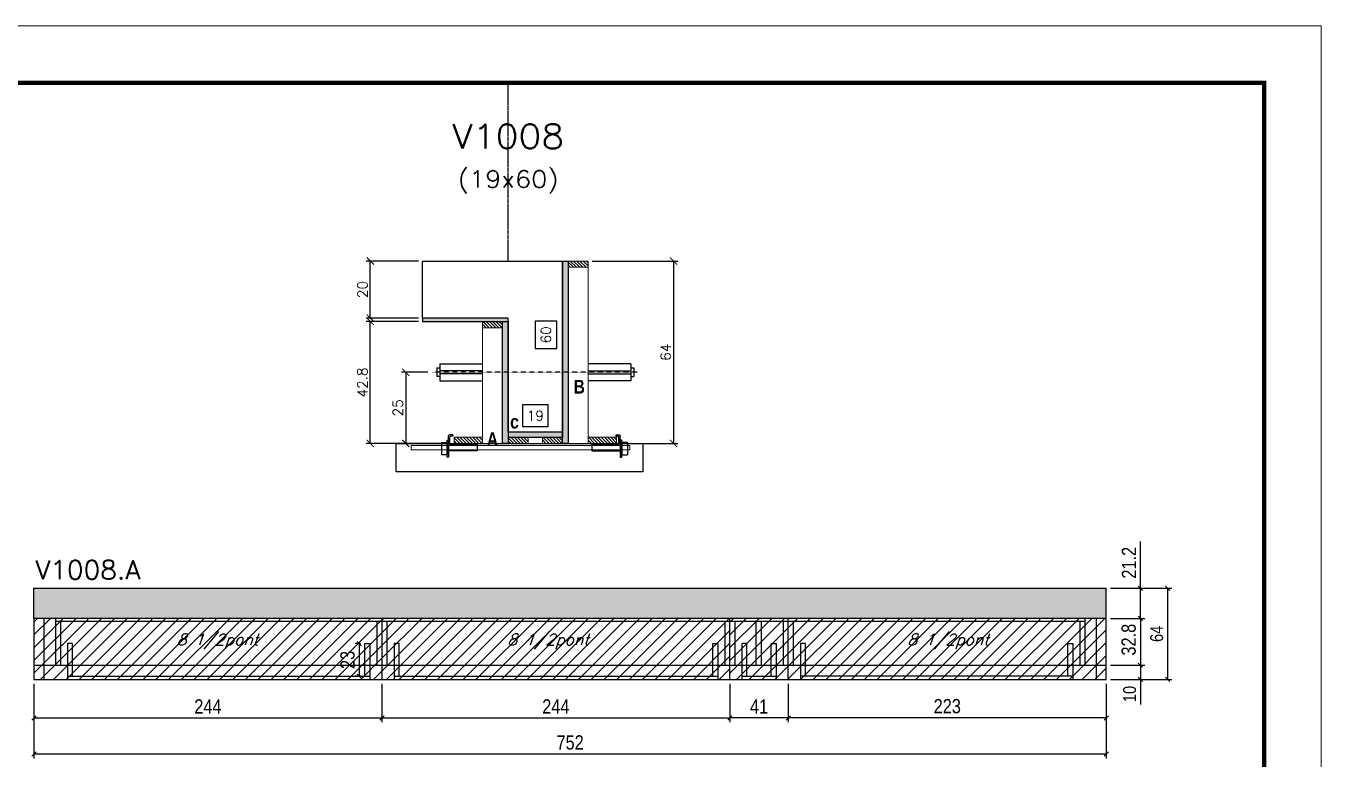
# Model space of a CAD drawing. Extents: x -20960 to -5926, y -2106 to 21915.
# Drawn here: x -10032 to -9123, y 17955 to 18470 of the extents above; entities that cross this region are included whole.
import ezdxf
from ezdxf.enums import TextEntityAlignment as Align

# ---------------------------------------------------------------- set-up
doc = ezdxf.new("R2010")
doc.units = 0
doc.linetypes.add('DASHED', pattern=[0.75, 0.5, -0.25])
doc.linetypes.add('HIDDEN', pattern=[0.375, 0.25, -0.125])
for name, color, linetype in [('barrote', 251, 'Continuous'), ('COTA', 241, 'Continuous'), ('Cota Seção (2x)', 4, 'Continuous'), ('detalhes', 4, 'Continuous'), ('Painéis', 200, 'Continuous'), ('presilha', 1, 'Continuous'), ('Reaproveitamento', 251, 'Continuous'), ('SARR_2.2x7', 40, 'Continuous'), ('SARR_3.5x7', 81, 'Continuous'), ('TENSOR', 3, 'Continuous'), ('texto', 7, 'Continuous'), ('Texto de Titulo', 7, 'Continuous'), ('Texto Qtd Sarr', 242, 'Continuous')]:
    doc.layers.add(name, color=color, linetype=linetype)
for name, color, linetype, lineweight in [('CONCRETO', 251, 'Continuous', 25), ('Folhas', 255, 'Continuous', 9), ('Hachura', 251, 'Continuous', 9), ('Madeira', 126, 'Continuous', 18), ('SARRAFO DE PRESSAO', 251, 'DASHED', 9), ('SCO-___-LAJ', 2, 'Continuous', 0), ('Texto Seção', 7, 'Continuous', 15)]:
    doc.layers.add(name, color=color, linetype=linetype, lineweight=lineweight)
doc.styles.add('COTA TECNICA', font='techl___.ttf', dxfattribs={"height": 10})
doc.styles.add('COTA TECNICA-50', font='techl___.ttf', dxfattribs={"height": 9})
doc.styles.add('REGUA-120', font='ROMANS.shx', dxfattribs={"height": 15})
doc.styles.add('Romans', font='romans.shx')
doc.styles.add('TECNICA', font='techb___.ttf', dxfattribs={"height": 10})
doc.dimstyles.new('COTA PAINEL-50', dxfattribs={"dimtxt": 9, "dimasz": 3, "dimexe": 3, "dimexo": 3, "dimgap": 3, "dimtad": 1, "dimdec": 1, "dimzin": 12, "dimdsep": 46, "dimtxsty": 'COTA TECNICA-50', "dimblk1": 'OBLIQUE', "dimblk2": 'OBLIQUE', "dimsah": 1, "dimcen": 0.9, "dimclrd": 4, "dimclre": 4, "dimclrt": 240, "dimadec": 1, "dimazin": 3, "dimtfac": 1, "dimtdec": 1, "dimtmove": 0, "dimatfit": 3, "dimfxl": 1, "dimtolj": 1, "dimtzin": 12, "dimarcsym": 0})
doc.dimstyles.new('Cota Seção (2x)', dxfattribs={"dimtxt": 7, "dimasz": 5, "dimexe": 3, "dimexo": 3, "dimgap": 2, "dimtad": 3, "dimdec": 1, "dimlfac": 0.5, "dimzin": 12, "dimdsep": 46, "dimtxsty": 'Romans', "dimblk": 'ARCHTICK', "dimcen": 0, "dimclrd": 4, "dimclre": 4, "dimclrt": 1, "dimadec": 1, "dimazin": 3, "dimtfac": 1, "dimtdec": 1, "dimtmove": 0, "dimatfit": 3, "dimldrblk": 'OBLIQUE', "dimfxl": 1, "dimtolj": 1, "dimtzin": 12, "dimarcsym": 0})
doc.dimstyles.new('Cota Seção interna', dxfattribs={"dimtxt": 7, "dimasz": 6, "dimexe": 0.18, "dimexo": 2, "dimgap": -4, "dimtad": 3, "dimdec": 1, "dimlfac": 0.5, "dimzin": 12, "dimdsep": 46, "dimtxsty": 'Romans', "dimblk": 'ARCHTICK', "dimcen": 0.09, "dimse1": 1, "dimse2": 1, "dimsd1": 1, "dimsd2": 1, "dimclrd": 180, "dimclre": 5, "dimclrt": 1, "dimadec": 0, "dimazin": 3, "dimtfac": 1, "dimtdec": 1, "dimtofl": 0, "dimtmove": 0, "dimatfit": 3, "dimldrblk": 'ARCHTICK', "dimfxl": 1, "dimtolj": 1, "dimtzin": 0, "dimarcsym": 0})
doc.dimstyles.new('PAINEL', dxfattribs={"dimtxt": 10, "dimasz": 3, "dimexe": 3, "dimexo": 3, "dimgap": 3, "dimtad": 1, "dimdec": 1, "dimzin": 12, "dimdsep": 46, "dimtxsty": 'COTA TECNICA', "dimblk1": 'OBLIQUE', "dimblk2": 'OBLIQUE', "dimsah": 1, "dimcen": 0.9, "dimclrd": 4, "dimclre": 4, "dimclrt": 240, "dimadec": 1, "dimazin": 3, "dimtfac": 1, "dimtdec": 1, "dimtmove": 0, "dimatfit": 3, "dimfxl": 1, "dimtolj": 1, "dimtzin": 12, "dimarcsym": 0})
pattern_1 = [(45, (-152486.206, -14867.5354), (-4.49012806, 4.49012806), [])]

# ---------------------------------------------------------------- blocks, each defined once
blk = doc.blocks.new('9999999999')
at = {"layer": 'Folhas'}
blk.add_lwpolyline([(98138.98, 34190.21), (99623.98, 34190.21), (99623.98, 35240.21), (98138.98, 35240.21)], close=True, dxfattribs=at)
at = {"layer": 'Folhas', "color": 30, "const_width": 3}
blk.add_lwpolyline([(98213.98, 34230.21), (99583.98, 34230.21), (99583.98, 35200.21), (98213.98, 35200.21)], close=True, dxfattribs=at)
blk = doc.blocks.new('titulo1')
at = {"layer": 'Defpoints', "color": 252, "linetype": 'HIDDEN', "ltscale": 2}
blk.add_line((0, 0), (0, 125), dxfattribs=at)
at = {"layer": 'Defpoints', "style": 'Romans', "oblique": 15}
blk.add_attdef('FOLHA', text='', height=10, dxfattribs=at).set_placement((0, 15.58), align=Align.MIDDLE_CENTER)
at = {"layer": 'Texto Qtd Sarr', "color": 3, "style": 'Romans', "oblique": 15}
for tag, height, p in [('TITULO', 17, (0, 71.45)), ('SEÇÃO', 12, (0, 41.55))]:
    blk.add_attdef(tag, text='', height=height, dxfattribs=at).set_placement(p, align=Align.MIDDLE_CENTER)
blk = doc.blocks.new('_ArchTick')
at = {"color": 0, "linetype": 'ByBlock', "const_width": 0.15}
blk.add_lwpolyline([(-0.5, -0.5), (0.5, 0.5)], dxfattribs=at)
blk = doc.blocks.new('*D6723')
at = {"layer": 'COTA', "color": 4, "lineweight": -2, "transparency": 16777216}
for p, q in [((-9756.58, 18262.27), (-9793.29, 18262.27)), ((-9790.29, 18176.67), (-9790.29, 18262.27)), ((-9738.98, 18176.67), (-9793.29, 18176.67))]:
    blk.add_line(p, q, dxfattribs=at)
at = {"layer": 'Defpoints', "color": 0, "transparency": 16777216}
for p in [(-9790.29, 18262.27), (-9753.58, 18262.27), (-9735.98, 18176.67)]:
    blk.add_point(p, dxfattribs=at)
at = {"layer": 'COTA', "color": 4, "lineweight": -2, "transparency": 16777216, "xscale": 5, "yscale": 5, "zscale": 5}
for p, rotation in [((-9790.29, 18262.27), 90), ((-9790.29, 18176.67), 270)]:
    blk.add_blockref('_ArchTick', p, dxfattribs=dict(at, rotation=rotation))
at = {"layer": 'COTA', "color": 1, "transparency": 16777216, "insert": (-9795.79, 18219.47), "char_height": 7, "attachment_point": 5, "rotation": 90, "style": 'Romans'}
blk.add_mtext('\\A1;42.8', dxfattribs=at)
blk = doc.blocks.new('_Oblique')
at = {"color": 0, "linetype": 'ByBlock', "lineweight": -2}
blk.add_line((-0.5, -0.5), (0.5, 0.5), dxfattribs=at)
blk = doc.blocks.new('*D6724')
at = {"layer": 'COTA', "color": 4, "lineweight": -2, "transparency": 16777216}
for p, q in [((-9756.58, 18304.67), (-9793.29, 18304.67)), ((-9790.29, 18264.67), (-9790.29, 18304.67)), ((-9756.58, 18264.67), (-9793.29, 18264.67))]:
    blk.add_line(p, q, dxfattribs=at)
at = {"layer": 'Defpoints', "color": 0, "transparency": 16777216}
for p in [(-9790.29, 18304.67), (-9753.58, 18304.67), (-9753.58, 18264.67)]:
    blk.add_point(p, dxfattribs=at)
at = {"layer": 'COTA', "color": 4, "lineweight": -2, "transparency": 16777216, "xscale": 5, "yscale": 5, "zscale": 5}
for p, rotation in [((-9790.29, 18304.67), 90), ((-9790.29, 18264.67), 270)]:
    blk.add_blockref('_ArchTick', p, dxfattribs=dict(at, rotation=rotation))
at = {"layer": 'COTA', "color": 1, "transparency": 16777216, "insert": (-9795.79, 18284.67), "char_height": 7, "attachment_point": 5, "rotation": 90, "style": 'Romans'}
blk.add_mtext('\\A1;20', dxfattribs=at)
blk = doc.blocks.new('*D6725')
at = {"layer": 'Cota Seção (2x)', "color": 180, "lineweight": -2, "transparency": 16777216}
for p, q in [((-9659.58, 18262.37), (-9674.58, 18262.37)), ((-9674.58, 18262.37), (-9674.58, 18243.37)), ((-9659.58, 18243.37), (-9659.58, 18262.37)), ((-9674.58, 18243.37), (-9659.58, 18243.37))]:
    blk.add_line(p, q, dxfattribs=at)
at = {"layer": 'Defpoints', "color": 0, "transparency": 16777216}
for p in [(-9693.58, 18304.67), (-9655.58, 18304.67), (-9693.58, 18184.67)]:
    blk.add_point(p, dxfattribs=at)
at = {"layer": 'Cota Seção (2x)', "color": 1, "transparency": 16777216, "insert": (-9667.08, 18252.87), "char_height": 7, "attachment_point": 5, "rotation": 90, "style": 'Romans'}
blk.add_mtext('\\A1;60', dxfattribs=at)
blk = doc.blocks.new('PRESILHA METÁLICA 1')
at = {"layer": 'presilha'}
for p, q in [((6, 15.5), (7.5, 15.5)), ((6, -2.5), (6, 15.5)), ((7.5, 10.6), (7.5, 19.9)), ((7.5, 15.5), (7.5, -2.5)), ((12, 21), (8.6, 21)), ((9, 11.6), (9, 18.9)), ((12, 19.5), (9.6, 19.5)), ((12, 21), (12, 19.5)), ((0, 13), (6, 13)), ((0, 13), (0, 0)), ((6, 0), (0, 0)), ((6, 13), (6, 0)), ((37.5, 4.1), (7.5, 4.1)), ((37.5, 11), (9.6, 11)), ((37.5, 11), (37.5, 4.1)), ((7.5, -2.5), (6, -2.5))]:
    blk.add_line(p, q, dxfattribs=at)
for centre, radius, start, end in [((8.6, 19.9), 1.14, 90, 180), ((9.6, 18.9), 0.57, 90, 180), ((9.6, 11.6), 0.57, 180, 270)]:
    blk.add_arc(centre, radius, start, end, dxfattribs=at)
blk = doc.blocks.new('*D6726')
at = {"layer": 'Cota Seção (2x)', "color": 180, "lineweight": -2, "transparency": 16777216}
for p, q in [((-9665.58, 18203.67), (-9683.58, 18203.67)), ((-9683.58, 18203.67), (-9683.58, 18188.67)), ((-9665.58, 18188.67), (-9665.58, 18203.67)), ((-9683.58, 18188.67), (-9665.58, 18188.67))]:
    blk.add_line(p, q, dxfattribs=at)
at = {"layer": 'Defpoints', "color": 0, "transparency": 16777216}
for p in [(-9693.58, 18184.67), (-9693.58, 18176.67), (-9655.58, 18176.67)]:
    blk.add_point(p, dxfattribs=at)
at = {"layer": 'Cota Seção (2x)', "color": 1, "transparency": 16777216, "insert": (-9674.58, 18196.17), "char_height": 7, "attachment_point": 5, "style": 'Romans'}
blk.add_mtext('\\A1;19', dxfattribs=at)
blk = doc.blocks.new('*D6727')
at = {"layer": 'COTA', "color": 4, "lineweight": -2, "transparency": 16777216}
for p, q in [((-9634.58, 18304.67), (-9574.6, 18304.67)), ((-9577.6, 18304.67), (-9577.6, 18176.67)), ((-9634.58, 18176.67), (-9574.6, 18176.67))]:
    blk.add_line(p, q, dxfattribs=at)
at = {"layer": 'Defpoints', "color": 0, "transparency": 16777216}
for p in [(-9637.58, 18304.67), (-9637.58, 18176.67), (-9577.6, 18176.67)]:
    blk.add_point(p, dxfattribs=at)
at = {"layer": 'COTA', "color": 4, "lineweight": -2, "transparency": 16777216, "xscale": 5, "yscale": 5, "zscale": 5}
for p, rotation in [((-9577.6, 18304.67), 90), ((-9577.6, 18176.67), 270)]:
    blk.add_blockref('_ArchTick', p, dxfattribs=dict(at, rotation=rotation))
at = {"layer": 'COTA', "color": 1, "transparency": 16777216, "insert": (-9583.1, 18240.67), "char_height": 7, "attachment_point": 5, "rotation": 90, "style": 'Romans'}
blk.add_mtext('\\A1;64', dxfattribs=at)
blk = doc.blocks.new('*D6728')
at = {"layer": 'COTA', "color": 4, "lineweight": -2, "transparency": 16777216}
for p, q in [((-9749.88, 18226.64), (-9768.43, 18226.64)), ((-9765.43, 18226.64), (-9765.43, 18176.67)), ((-9749.88, 18176.67), (-9768.43, 18176.67))]:
    blk.add_line(p, q, dxfattribs=at)
at = {"layer": 'Defpoints', "color": 0, "transparency": 16777216}
for p in [(-9746.88, 18226.64), (-9765.43, 18176.67), (-9746.88, 18176.67)]:
    blk.add_point(p, dxfattribs=at)
at = {"layer": 'COTA', "color": 4, "lineweight": -2, "transparency": 16777216, "xscale": 5, "yscale": 5, "zscale": 5}
for p, rotation in [((-9765.43, 18226.64), 90), ((-9765.43, 18176.67), 270)]:
    blk.add_blockref('_ArchTick', p, dxfattribs=dict(at, rotation=rotation))
at = {"layer": 'COTA', "color": 1, "transparency": 16777216, "insert": (-9770.93, 18201.65), "char_height": 7, "attachment_point": 5, "rotation": 90, "style": 'Romans'}
blk.add_mtext('\\A1;25', dxfattribs=at)
blk = doc.blocks.new('*D6735')
at = {"layer": 'COTA', "color": 4, "linetype": 'ByBlock', "lineweight": -2, "transparency": 16777216}
for p, q in [((-10026.16, 18008.1), (-10026.16, 17981.08)), ((-9782.16, 18008.1), (-9782.16, 17981.08)), ((-10026.16, 17984.08), (-9782.16, 17984.08))]:
    blk.add_line(p, q, dxfattribs=at)
at = {"layer": 'Defpoints', "color": 0, "linetype": 'ByBlock', "transparency": 16777216}
for p in [(-10026.16, 18011.1), (-9782.16, 18011.1), (-9782.16, 17984.08)]:
    blk.add_point(p, dxfattribs=at)
at = {"layer": 'COTA', "color": 4, "linetype": 'ByBlock', "lineweight": -2, "transparency": 16777216, "xscale": 3, "yscale": 3, "zscale": 3, "rotation": 180}
blk.add_blockref('_Oblique', (-10026.16, 17984.08), dxfattribs=at)
at = {"layer": 'COTA', "color": 4, "linetype": 'ByBlock', "lineweight": -2, "transparency": 16777216, "xscale": 3, "yscale": 3, "zscale": 3}
blk.add_blockref('_Oblique', (-9782.16, 17984.08), dxfattribs=at)
at = {"layer": 'COTA', "color": 240, "linetype": 'ByBlock', "transparency": 16777216, "insert": (-9904.16, 17992.15), "char_height": 10, "attachment_point": 5, "style": 'COTA TECNICA'}
blk.add_mtext('\\A1;244', dxfattribs=at)
blk = doc.blocks.new('*D6736')
at = {"layer": 'COTA', "color": 4, "linetype": 'ByBlock', "lineweight": -2, "transparency": 16777216}
for p, q in [((-9782.16, 18008.1), (-9782.16, 17981.08)), ((-9538.16, 18008.1), (-9538.16, 17981.08)), ((-9782.16, 17984.08), (-9538.16, 17984.08))]:
    blk.add_line(p, q, dxfattribs=at)
at = {"layer": 'Defpoints', "color": 0, "linetype": 'ByBlock', "transparency": 16777216}
for p in [(-9782.16, 18011.1), (-9538.16, 18011.1), (-9538.16, 17984.08)]:
    blk.add_point(p, dxfattribs=at)
at = {"layer": 'COTA', "color": 4, "linetype": 'ByBlock', "lineweight": -2, "transparency": 16777216, "xscale": 3, "yscale": 3, "zscale": 3, "rotation": 180}
blk.add_blockref('_Oblique', (-9782.16, 17984.08), dxfattribs=at)
at = {"layer": 'COTA', "color": 4, "linetype": 'ByBlock', "lineweight": -2, "transparency": 16777216, "xscale": 3, "yscale": 3, "zscale": 3}
blk.add_blockref('_Oblique', (-9538.16, 17984.08), dxfattribs=at)
at = {"layer": 'COTA', "color": 240, "linetype": 'ByBlock', "transparency": 16777216, "insert": (-9660.16, 17992.15), "char_height": 10, "attachment_point": 5, "style": 'COTA TECNICA'}
blk.add_mtext('\\A1;244', dxfattribs=at)
blk = doc.blocks.new('*D6737')
at = {"layer": 'COTA', "color": 4, "linetype": 'ByBlock', "lineweight": -2, "transparency": 16777216}
for p, q in [((-9497.16, 18008.1), (-9497.16, 17981.08)), ((-9274.16, 18008.1), (-9274.16, 17981.08)), ((-9274.16, 17984.08), (-9497.16, 17984.08))]:
    blk.add_line(p, q, dxfattribs=at)
at = {"layer": 'Defpoints', "color": 0, "linetype": 'ByBlock', "transparency": 16777216}
for p in [(-9497.16, 18011.1), (-9274.16, 18011.1), (-9497.16, 17984.08)]:
    blk.add_point(p, dxfattribs=at)
at = {"layer": 'COTA', "color": 4, "linetype": 'ByBlock', "lineweight": -2, "transparency": 16777216, "xscale": 3, "yscale": 3, "zscale": 3, "rotation": 180}
blk.add_blockref('_Oblique', (-9497.16, 17984.08), dxfattribs=at)
at = {"layer": 'COTA', "color": 4, "linetype": 'ByBlock', "lineweight": -2, "transparency": 16777216, "xscale": 3, "yscale": 3, "zscale": 3}
blk.add_blockref('_Oblique', (-9274.16, 17984.08), dxfattribs=at)
at = {"layer": 'COTA', "color": 240, "linetype": 'ByBlock', "transparency": 16777216, "insert": (-9385.66, 17992.3), "char_height": 10, "attachment_point": 5, "style": 'COTA TECNICA'}
blk.add_mtext('\\A1;223', dxfattribs=at)
blk = doc.blocks.new('*D6738')
at = {"layer": 'COTA', "color": 4, "linetype": 'ByBlock', "lineweight": -2, "transparency": 16777216}
for p, q in [((-9538.16, 18008.1), (-9538.16, 17981.08)), ((-9497.16, 18008.1), (-9497.16, 17981.08)), ((-9497.16, 17984.08), (-9538.16, 17984.08))]:
    blk.add_line(p, q, dxfattribs=at)
at = {"layer": 'Defpoints', "color": 0, "linetype": 'ByBlock', "transparency": 16777216}
for p in [(-9538.16, 18011.1), (-9497.16, 18011.1), (-9538.16, 17984.08)]:
    blk.add_point(p, dxfattribs=at)
at = {"layer": 'COTA', "color": 4, "linetype": 'ByBlock', "lineweight": -2, "transparency": 16777216, "xscale": 3, "yscale": 3, "zscale": 3, "rotation": 180}
blk.add_blockref('_Oblique', (-9538.16, 17984.08), dxfattribs=at)
at = {"layer": 'COTA', "color": 4, "linetype": 'ByBlock', "lineweight": -2, "transparency": 16777216, "xscale": 3, "yscale": 3, "zscale": 3}
blk.add_blockref('_Oblique', (-9497.16, 17984.08), dxfattribs=at)
at = {"layer": 'COTA', "color": 240, "linetype": 'ByBlock', "transparency": 16777216, "insert": (-9517.66, 17992.15), "char_height": 10, "attachment_point": 5, "style": 'COTA TECNICA'}
blk.add_mtext('\\A1;41', dxfattribs=at)
blk = doc.blocks.new('*D6749')
at = {"layer": 'COTA', "color": 4, "linetype": 'ByBlock', "lineweight": -2, "transparency": 16777216}
for p, q in [((-9250.17, 18075.1), (-9250.17, 18107.83)), ((-9271.16, 18075.1), (-9247.17, 18075.1)), ((-9250.17, 18053.9), (-9250.17, 18075.1)), ((-9271.16, 18053.9), (-9247.17, 18053.9))]:
    blk.add_line(p, q, dxfattribs=at)
at = {"layer": 'Defpoints', "color": 0, "linetype": 'ByBlock', "transparency": 16777216}
for p in [(-9274.16, 18075.1), (-9274.16, 18053.9), (-9250.17, 18053.9)]:
    blk.add_point(p, dxfattribs=at)
at = {"layer": 'COTA', "color": 4, "linetype": 'ByBlock', "lineweight": -2, "transparency": 16777216, "xscale": 3, "yscale": 3, "zscale": 3}
for p, rotation in [((-9250.17, 18075.1), 90), ((-9250.17, 18053.9), 270)]:
    blk.add_blockref('_Oblique', p, dxfattribs=dict(at, rotation=rotation))
at = {"layer": 'COTA', "color": 240, "linetype": 'ByBlock', "transparency": 16777216, "insert": (-9258.23, 18092.96), "char_height": 10, "attachment_point": 5, "rotation": 90, "style": 'COTA TECNICA'}
blk.add_mtext('\\A1;21.2', dxfattribs=at)
blk = doc.blocks.new('*D6750')
at = {"layer": 'COTA', "color": 4, "linetype": 'ByBlock', "lineweight": -2, "transparency": 16777216}
for p, q in [((-9271.16, 18053.9), (-9247.17, 18053.9)), ((-9250.17, 18053.9), (-9250.17, 18021.1)), ((-9271.16, 18021.1), (-9247.17, 18021.1))]:
    blk.add_line(p, q, dxfattribs=at)
at = {"layer": 'Defpoints', "color": 0, "linetype": 'ByBlock', "transparency": 16777216}
for p in [(-9274.16, 18053.9), (-9274.16, 18021.1), (-9250.17, 18021.1)]:
    blk.add_point(p, dxfattribs=at)
at = {"layer": 'COTA', "color": 4, "linetype": 'ByBlock', "lineweight": -2, "transparency": 16777216, "xscale": 3, "yscale": 3, "zscale": 3}
for p, rotation in [((-9250.17, 18053.9), 90), ((-9250.17, 18021.1), 270)]:
    blk.add_blockref('_Oblique', p, dxfattribs=dict(at, rotation=rotation))
at = {"layer": 'COTA', "color": 240, "linetype": 'ByBlock', "transparency": 16777216, "insert": (-9258.41, 18039), "char_height": 10, "attachment_point": 5, "rotation": 90, "style": 'COTA TECNICA'}
blk.add_mtext('\\A1;32.8', dxfattribs=at)
blk = doc.blocks.new('*D6751')
at = {"layer": 'COTA', "color": 4, "lineweight": -2, "ltscale": 25, "transparency": 16777216}
for p, q in [((-10026.16, 18008.1), (-10026.16, 17955.72)), ((-9274.16, 18008.1), (-9274.16, 17955.72)), ((-9274.16, 17958.72), (-10026.16, 17958.72))]:
    blk.add_line(p, q, dxfattribs=at)
at = {"layer": 'Defpoints', "color": 0, "ltscale": 25, "transparency": 16777216}
for p in [(-10026.16, 18011.1), (-9274.16, 18011.1), (-10026.16, 17958.72)]:
    blk.add_point(p, dxfattribs=at)
at = {"layer": 'COTA', "color": 4, "lineweight": -2, "ltscale": 25, "transparency": 16777216, "xscale": 3, "yscale": 3, "zscale": 3, "rotation": 180}
blk.add_blockref('_Oblique', (-10026.16, 17958.72), dxfattribs=at)
at = {"layer": 'COTA', "color": 4, "lineweight": -2, "ltscale": 25, "transparency": 16777216, "xscale": 3, "yscale": 3, "zscale": 3}
blk.add_blockref('_Oblique', (-9274.16, 17958.72), dxfattribs=at)
at = {"layer": 'COTA', "color": 240, "ltscale": 25, "transparency": 16777216, "insert": (-9650.16, 17966.83), "char_height": 10, "attachment_point": 5, "style": 'COTA TECNICA'}
blk.add_mtext('\\A1;752', dxfattribs=at)
blk = doc.blocks.new('*D6765')
at = {"layer": 'COTA', "color": 4, "lineweight": -2, "transparency": 16777216}
for p, q in [((-9271.16, 18075.1), (-9228.17, 18075.1)), ((-9231.17, 18075.1), (-9231.17, 18011.1)), ((-9271.16, 18011.1), (-9228.17, 18011.1))]:
    blk.add_line(p, q, dxfattribs=at)
at = {"layer": 'Defpoints', "color": 0, "transparency": 16777216}
for p in [(-9274.16, 18075.1), (-9274.16, 18011.1), (-9231.17, 18011.1)]:
    blk.add_point(p, dxfattribs=at)
at = {"layer": 'COTA', "color": 4, "lineweight": -2, "transparency": 16777216, "xscale": 3, "yscale": 3, "zscale": 3}
for p, rotation in [((-9231.17, 18075.1), 90), ((-9231.17, 18011.1), 270)]:
    blk.add_blockref('_Oblique', p, dxfattribs=dict(at, rotation=rotation))
at = {"layer": 'COTA', "color": 240, "transparency": 16777216, "insert": (-9238.76, 18043.1), "char_height": 9, "attachment_point": 5, "rotation": 90, "style": 'COTA TECNICA-50'}
blk.add_mtext('\\A1;64', dxfattribs=at)
blk = doc.blocks.new('*D6766')
at = {"layer": 'COTA', "color": 4, "lineweight": -2, "ltscale": 25, "transparency": 16777216}
for p, q in [((-9797.16, 18036.3), (-9800.99, 18036.3)), ((-9797.99, 18036.3), (-9797.99, 18013.3)), ((-9797.16, 18013.3), (-9800.99, 18013.3))]:
    blk.add_line(p, q, dxfattribs=at)
at = {"layer": 'Defpoints', "color": 0, "ltscale": 25, "transparency": 16777216}
for p in [(-9794.16, 18036.3), (-9797.99, 18013.3), (-9794.16, 18013.3)]:
    blk.add_point(p, dxfattribs=at)
at = {"layer": 'COTA', "color": 4, "lineweight": -2, "ltscale": 25, "transparency": 16777216, "xscale": 3, "yscale": 3, "zscale": 3}
for p, rotation in [((-9797.99, 18036.3), 90), ((-9797.99, 18013.3), 270)]:
    blk.add_blockref('_Oblique', p, dxfattribs=dict(at, rotation=rotation))
at = {"layer": 'COTA', "color": 240, "ltscale": 25, "transparency": 16777216, "insert": (-9806.21, 18024.8), "char_height": 10, "attachment_point": 5, "rotation": 90, "style": 'COTA TECNICA'}
blk.add_mtext('\\A1;23', dxfattribs=at)
blk = doc.blocks.new('*D6767')
at = {"layer": 'COTA', "color": 4, "lineweight": -2, "transparency": 16777216}
for p, q in [((-9271.16, 18021.1), (-9247.17, 18021.1)), ((-9250.17, 18021.1), (-9250.17, 18011.1)), ((-9271.16, 18011.1), (-9247.17, 18011.1)), ((-9250.17, 18011.1), (-9250.17, 17993.61))]:
    blk.add_line(p, q, dxfattribs=at)
at = {"layer": 'Defpoints', "color": 0, "transparency": 16777216}
for p in [(-9274.16, 18021.1), (-9274.16, 18011.1), (-9250.17, 18011.1)]:
    blk.add_point(p, dxfattribs=at)
at = {"layer": 'COTA', "color": 4, "lineweight": -2, "transparency": 16777216, "xscale": 3, "yscale": 3, "zscale": 3}
for p, rotation in [((-9250.17, 18021.1), 90), ((-9250.17, 18011.1), 270)]:
    blk.add_blockref('_Oblique', p, dxfattribs=dict(at, rotation=rotation))
at = {"layer": 'COTA', "color": 240, "transparency": 16777216, "insert": (-9257.76, 18000.86), "char_height": 9, "attachment_point": 5, "rotation": 90, "style": 'COTA TECNICA-50'}
blk.add_mtext('\\A1;10', dxfattribs=at)

msp = doc.modelspace()

# ---------------------------------------------------------------- hatches: boundary and pattern name
at = {"layer": 'COTA', "linetype": 'ByBlock'}
h = msp.add_hatch(dxfattribs=at)
h.set_pattern_fill('AR-CONC', color=256, scale=0.03)
h.set_pattern_definition([(50, (-152486.206, -14867.5354), (5.46554007, -0.47817257), [0.5715, -6.2865]), (355, (-152486.206, -14867.5354), (-1.05730264, 5.73170536), [0.4572, -5.02921753]), (100.4514447, (-152485.7507, -14867.575), (4.40823741, 5.25353256), [0.48570026, -5.34270734]), (46.1842, (-152486.206, -14866.0114), (8.13237123, -1.26126984), [0.85725, -9.42975]), (96.6355576, (-152485.5285, -14866.1165), (7.12212402, 7.42278374), [0.7285507, -8.01406824]), (351.184151, (-152486.206, -14866.011), (7.122124, 7.42278374), [0.685799, -7.54379196]), (21, (-152485.444, -14866.3924), (4.54843174, -3.06795595), [0.5715, -6.2865]), (326, (-152485.444, -14866.3924), (1.85406085, 5.52563898), [0.4572, -5.0292]), (71.451445, (-152485.065, -14866.648), (6.40249258, 2.45768307), [0.48570026, -5.34269813]), (37.5, (-152486.2061, -14867.5354), (0.092658098, 2.536651166), [0, -4.96824, 0, -5.1054, 0, -5.04825]), (7.5, (-152486.2061, -14867.5354), (2.004589875, 3.005417245), [0, -2.91084, 0, -4.85394, 0, -1.92405]), (327.5, (-152487.9054, -14867.5354), (4.067717855, -0.17186232), [0, -1.905, 0, -5.9436, 0, -7.8867]), (317.5, (-152488.6674, -14867.5354), (4.44387544, 0.76279473), [0, -2.4765, 0, -3.94716, 0, -5.6007])])
h.paths.add_polyline_path([(-10026.16, 18075.1), (-10026.16, 18053.9), (-9274.16, 18053.9), (-9274.16, 18075.1)])
at = {"layer": 'Hachura'}
h = msp.add_hatch(color=256, dxfattribs=at)
h.dxf.hatch_style = 1
h.paths.add_polyline_path([(-9655.58, 18304.67), (-9651.58, 18304.67), (-9651.58, 18176.67), (-9655.58, 18176.67)])
h = msp.add_hatch(dxfattribs=at)
h.set_pattern_fill('ANSI31', color=256, scale=0.5, angle=270, style=0)
h.set_pattern_definition([(315, (13156.2446, 9997.0219), (1.12253202, 1.12253202), [])])
h.paths.add_polyline_path([(-9637.58, 18300.27), (-9637.58, 18304.67), (-9651.58, 18304.67), (-9651.58, 18300.27)])
h = msp.add_hatch(color=256, dxfattribs=at)
h.dxf.hatch_style = 1
h.paths.add_polyline_path([(-9693.58, 18262.27), (-9693.58, 18264.67), (-9753.58, 18264.67), (-9753.58, 18262.27)])
h = msp.add_hatch(dxfattribs=at)
h.set_pattern_fill('ANSI31', color=256, scale=0.5, angle=270, style=0)
h.set_pattern_definition([(315, (13216.2446, 9954.6219), (1.12253202, 1.12253202), [])])
h.paths.add_polyline_path([(-9697.58, 18257.87), (-9697.58, 18262.27), (-9711.58, 18262.27), (-9711.58, 18257.87)])
h = msp.add_hatch(color=256, dxfattribs=at)
h.dxf.hatch_style = 1
h.paths.add_polyline_path([(-9697.58, 18262.27), (-9693.58, 18262.27), (-9693.58, 18176.67), (-9697.58, 18176.67)])
h = msp.add_hatch(color=256, dxfattribs=at)
h.dxf.hatch_style = 1
h.paths.add_polyline_path([(-9655.58, 18181.07), (-9655.58, 18184.67), (-9693.58, 18184.67), (-9693.58, 18181.07)])
h = msp.add_hatch(dxfattribs=at)
h.set_pattern_fill('ANSI31', color=256, scale=0.5, angle=270, style=0)
h.set_pattern_definition([(315, (13216.2446, 9947.0219), (1.12253202, 1.12253202), [])])
h.paths.add_polyline_path([(-9731.58, 18176.67), (-9731.58, 18181.07), (-9711.58, 18181.07), (-9711.58, 18176.67)])
h = msp.add_hatch(dxfattribs=at)
h.set_pattern_fill('ANSI31', color=256, scale=0.5, angle=270, style=0)
h.set_pattern_definition([(315, (13225.0446, 9947.0219), (1.12253202, 1.12253202), [])])
h.paths.add_polyline_path([(-9693.58, 18176.67), (-9693.58, 18181.07), (-9679.58, 18181.07), (-9679.58, 18176.67)])
h = msp.add_hatch(dxfattribs=at)
h.set_pattern_fill('ANSI31', color=256, scale=0.5, angle=270, style=0)
h.set_pattern_definition([(315, (13225.0467, 9947.0219), (1.12253202, 1.12253202), [])])
h.paths.add_polyline_path([(-9655.58, 18176.67), (-9655.58, 18181.07), (-9669.58, 18181.07), (-9669.58, 18176.67)])
h = msp.add_hatch(dxfattribs=at)
h.set_pattern_fill('ANSI31', color=256, scale=0.5, angle=270, style=0)
h.set_pattern_definition([(315, (13122.2446, 9947.0219), (1.12253202, 1.12253202), [])])
h.paths.add_polyline_path([(-9637.58, 18176.67), (-9637.58, 18181.07), (-9617.58, 18181.07), (-9617.58, 18176.67)])
at = {"layer": 'Reaproveitamento', "linetype": 'ByBlock'}
h = msp.add_hatch(dxfattribs=at)
h.set_pattern_fill('ANSI31', color=256, scale=2)
h.set_pattern_definition(pattern_1)
h.paths.add_polyline_path([(-10026.16, 18011.1), (-9782.16, 18011.1), (-9782.16, 18053.9), (-10026.16, 18053.9)])
h = msp.add_hatch(dxfattribs=at)
h.set_pattern_fill('ANSI31', color=256, scale=2)
h.set_pattern_definition(pattern_1)
h.paths.add_polyline_path([(-9782.16, 18011.1), (-9538.16, 18011.1), (-9538.16, 18053.9), (-9782.16, 18053.9)])
h = msp.add_hatch(dxfattribs=at)
h.set_pattern_fill('ANSI31', color=256, scale=2)
h.set_pattern_definition([(45, (-152465.206, -14867.5354), (-4.49012806, 4.49012806), [])])
h.paths.add_polyline_path([(-9274.16, 18011.1), (-9274.16, 18024.1), (-9274.16, 18053.9), (-9538.16, 18053.9), (-9538.16, 18011.1)])

# ---------------------------------------------------------------- linework, layer by layer
at = {"ltscale": 3}
for p, q in [((-9741.58, 18232.64), (-9741.58, 18220.64)), ((-9741.58, 18232.64), (-9711.58, 18232.64)), ((-9607.58, 18232.64), (-9637.58, 18232.64)), ((-9607.58, 18232.64), (-9607.58, 18220.64)), ((-9743.58, 18229.64), (-9743.58, 18223.64)), ((-9743.58, 18229.64), (-9741.58, 18229.64)), ((-9741.58, 18223.64), (-9743.58, 18223.64)), ((-9711.58, 18227.64), (-9741.58, 18227.64)), ((-9711.58, 18225.64), (-9741.58, 18225.64)), ((-9637.58, 18227.64), (-9607.58, 18227.64)), ((-9637.58, 18225.64), (-9607.58, 18225.64)), ((-9607.58, 18229.64), (-9605.58, 18229.64)), ((-9607.58, 18223.64), (-9605.58, 18223.64)), ((-9605.58, 18229.64), (-9605.58, 18223.64)), ((-9741.58, 18220.64), (-9711.58, 18220.64)), ((-9607.58, 18220.64), (-9637.58, 18220.64))]:
    msp.add_line(p, q, dxfattribs=at)
at = {"layer": 'barrote'}
msp.add_lwpolyline([(-9599.21, 18156.67), (-9772.18, 18156.67), (-9772.18, 18176.67), (-9599.21, 18176.67)], close=True, dxfattribs=at)
at = {"layer": 'CONCRETO'}
msp.add_lwpolyline([(-9693.58, 18264.67), (-9753.58, 18264.67), (-9753.58, 18304.67), (-9655.58, 18304.67), (-9655.58, 18181.07), (-9655.58, 18181.07), (-9655.58, 18184.67), (-9693.58, 18184.67)], close=True, dxfattribs=at)
at = {"layer": 'COTA', "linetype": 'ByBlock'}
for p, q in [((-10026.16, 18053.9), (-10026.16, 18075.1)), ((-10026.16, 18075.1), (-9274.16, 18075.1)), ((-9274.16, 18053.9), (-9274.16, 18075.1))]:
    msp.add_line(p, q, dxfattribs=at)
at = {"layer": 'Madeira'}
for points in [[(-9637.58, 18300.27), (-9637.58, 18304.67), (-9651.58, 18304.67), (-9651.58, 18300.27)], [(-9637.58, 18304.67), (-9651.58, 18304.67), (-9651.58, 18176.67), (-9637.58, 18176.67)], [(-9697.58, 18257.87), (-9697.58, 18262.27), (-9711.58, 18262.27), (-9711.58, 18257.87)], [(-9697.58, 18262.27), (-9711.58, 18262.27), (-9711.58, 18176.67), (-9697.58, 18176.67)], [(-9731.58, 18176.67), (-9731.58, 18181.07), (-9711.58, 18181.07), (-9711.58, 18176.67)], [(-9693.58, 18176.67), (-9693.58, 18181.07), (-9679.58, 18181.07), (-9679.58, 18176.67)], [(-9655.58, 18176.67), (-9655.58, 18181.07), (-9669.58, 18181.07), (-9669.58, 18176.67)], [(-9637.58, 18176.67), (-9637.58, 18181.07), (-9617.58, 18181.07), (-9617.58, 18176.67)]]:
    msp.add_lwpolyline(points, close=True, dxfattribs=at)
at = {"layer": 'Painéis', "linetype": 'ByBlock'}
for p, q in [((-10026.16, 18053.9), (-10026.16, 18011.1)), ((-9274.16, 18053.9), (-10026.16, 18053.9)), ((-9782.16, 18053.9), (-9782.16, 18011.1)), ((-9538.16, 18011.1), (-9538.16, 18053.9)), ((-9497.16, 18011.1), (-9497.16, 18053.9)), ((-9274.16, 18011.1), (-9274.16, 18053.9)), ((-10026.16, 18021.1), (-9274.16, 18021.1)), ((-9295.16, 18021.1), (-9295.16, 18021.1)), ((-10026.16, 18011.1), (-9274.16, 18011.1))]:
    msp.add_line(p, q, dxfattribs=at)
at = {"layer": 'Painéis'}
for points in [[(-9655.58, 18304.67), (-9651.58, 18304.67), (-9651.58, 18176.67), (-9655.58, 18176.67)], [(-9693.58, 18262.27), (-9693.58, 18264.67), (-9753.58, 18264.67), (-9753.58, 18262.27)], [(-9697.58, 18262.27), (-9693.58, 18262.27), (-9693.58, 18176.67), (-9697.58, 18176.67)], [(-9655.58, 18181.07), (-9655.58, 18184.67), (-9693.58, 18184.67), (-9693.58, 18181.07)]]:
    msp.add_lwpolyline(points, close=True, dxfattribs=at)
at = {"layer": 'SARR_2.2x7', "linetype": 'Continuous'}
for p, q in [((-10019.16, 18053.9), (-10019.16, 18021.1)), ((-9782.16, 18051.7), (-10011.16, 18051.7)), ((-9538.16, 18051.7), (-9782.16, 18051.7)), ((-9497.16, 18051.7), (-9538.16, 18051.7)), ((-9289.16, 18051.7), (-9497.16, 18051.7)), ((-9281.16, 18053.9), (-9281.16, 18021.1)), ((-10019.16, 18021.1), (-10019.16, 18011.1)), ((-9281.16, 18021.1), (-9281.16, 18011.1))]:
    msp.add_line(p, q, dxfattribs=at)
at = {"layer": 'SARR_2.2x7', "linetype": 'Continuous', "ltscale": 50}
for p, q in [((-10002.66, 18013.3), (-9790.66, 18013.3)), ((-9773.66, 18013.3), (-9546.66, 18013.3)), ((-9529.66, 18013.3), (-9505.66, 18013.3)), ((-9297.66, 18013.3), (-9488.66, 18013.3))]:
    msp.add_line(p, q, dxfattribs=at)
at = {"layer": 'SARR_3.5x7'}
for p, q in [((-10011.16, 18053.9), (-10011.16, 18021.1)), ((-10007.66, 18051.7), (-10007.66, 18021.1)), ((-9785.66, 18051.7), (-9785.66, 18021.1)), ((-9778.66, 18051.7), (-9778.66, 18021.1)), ((-9541.66, 18051.7), (-9541.66, 18021.1)), ((-9534.66, 18051.7), (-9534.66, 18021.1)), ((-9519.78, 18021.1), (-9519.78, 18051.7)), ((-9516.28, 18051.7), (-9516.28, 18021.1)), ((-9500.66, 18051.7), (-9500.66, 18021.1)), ((-9493.66, 18051.7), (-9493.66, 18021.1)), ((-9292.66, 18051.7), (-9292.66, 18021.1)), ((-9289.16, 18053.9), (-9289.16, 18021.1))]:
    msp.add_line(p, q, dxfattribs=at)
for points in [[(-9999.16, 18013.3), (-9999.16, 18036.3), (-10002.66, 18036.3), (-10002.66, 18011.1)], [(-9794.16, 18013.3), (-9794.16, 18036.3), (-9790.66, 18036.3), (-9790.66, 18011.1)], [(-9770.16, 18013.3), (-9770.16, 18036.3), (-9773.66, 18036.3), (-9773.66, 18011.1)], [(-9550.16, 18013.3), (-9550.16, 18036.3), (-9546.66, 18036.3), (-9546.66, 18011.1)], [(-9526.16, 18013.3), (-9526.16, 18036.3), (-9529.66, 18036.3), (-9529.66, 18011.1)], [(-9509.16, 18013.3), (-9509.16, 18036.3), (-9505.66, 18036.3), (-9505.66, 18011.1)], [(-9485.16, 18013.3), (-9485.16, 18036.3), (-9488.66, 18036.3), (-9488.66, 18011.1)], [(-9301.16, 18013.3), (-9301.16, 18036.3), (-9297.66, 18036.3), (-9297.66, 18011.1)]]:
    msp.add_lwpolyline(points, dxfattribs=at)
at = {"layer": 'SCO-___-LAJ', "color": 1}
msp.add_lwpolyline([(-9608.21, 18175.33), (-9761.52, 18175.33), (-9761.52, 18172.13), (-9608.21, 18172.13)], close=True, dxfattribs=at)
at = {"layer": 'TENSOR', "linetype": 'HIDDEN', "ltscale": 0.5}
msp.add_line((-9602.58, 18226.64), (-9746.88, 18226.64), dxfattribs=at)

# ---------------------------------------------------------------- block references
at = {"layer": 'presilha', "yscale": 0.6666666666666666, "zscale": 0.6666666666666666}
for p, xscale in [((-9740.44, 18168.7), 0.6666666666666666), ((-9610, 18168.7), -0.6666666666666666)]:
    msp.add_blockref('PRESILHA METÁLICA 1', p, dxfattribs=dict(at, xscale=xscale))
at = {"layer": 'SARRAFO DE PRESSAO', "color": 6, "linetype": 'ByBlock'}
msp.add_blockref('9999999999', (-108747.48, -16770.54), dxfattribs=at)
at = {"layer": 'Texto Seção'}
ref = msp.add_blockref('titulo1', (-9693.58, 18304.67), dxfattribs=at)
ref.add_attrib('TITULO', 'V1008', dxfattribs={"layer": 'Texto de Titulo', "color": 7, "height": 17, "style": 'Romans', "width": 1.1}).set_placement((-9693.58, 18392.17), align=Align.MIDDLE_CENTER)
ref.add_attrib('SEÇÃO', '(19x60)', dxfattribs={"layer": 'Texto de Titulo', "color": 7, "height": 12, "style": 'Romans', "width": 1.1}).set_placement((-9693.58, 18362.17), align=Align.MIDDLE_CENTER)

# ---------------------------------------------------------------- texts
at = {"layer": 'detalhes', "style": 'TECNICA'}
for s, p in [('B', (-9647.75, 18211.7)), ('c', (-9692.2, 18187.16)), ('A', (-9708.58, 18174.86))]:
    msp.add_text(s, height=9.6, dxfattribs=at).set_placement(p)
at = {"layer": 'texto', "color": 2, "char_height": 8, "attachment_point": 5, "style": 'Romans'}
for insert in [(-9897.44, 18037.79), (-9665.63, 18037.79), (-9385.11, 18037.79)]:
    msp.add_mtext('{\\Q19;\\C256;8 1/2pont}', dxfattribs=dict(at, insert=insert))
at = {"layer": 'Texto Seção', "style": 'REGUA-120', "width": 1.05}
msp.add_text('V1008.A', height=13, dxfattribs=at).set_placement((-10025.31, 18081.45))

# ---------------------------------------------------------------- dimensions: what is measured, and where the dimension line sits
at = {"layer": 'COTA'}
for base, p1, p2, dimstyle, picture, middle in [((-9790.29, 18304.67), (-9753.58, 18264.67), (-9753.58, 18304.67), 'Cota Seção (2x)', '*D6724', (-9795.79, 18284.67)), ((-9577.6, 18176.67), (-9637.58, 18304.67), (-9637.58, 18176.67), 'Cota Seção (2x)', '*D6727', (-9583.1, 18240.67)), ((-9790.29, 18262.27), (-9735.98, 18176.67), (-9753.58, 18262.27), 'Cota Seção (2x)', '*D6723', (-9795.79, 18219.47)), ((-9765.43, 18176.67), (-9746.88, 18226.64), (-9746.88, 18176.67), 'Cota Seção (2x)', '*D6728', (-9770.93, 18201.65)), ((-9250.17, 18011.1), (-9274.16, 18021.1), (-9274.16, 18011.1), 'COTA PAINEL-50', '*D6767', (-9257.76, 18000.86))]:
    dim = msp.add_linear_dim(base=base, p1=p1, p2=p2, angle=90, dimstyle=dimstyle, dxfattribs=at)
    dim.commit()
    dim.dimension.update_dxf_attribs({"geometry": picture, "text_midpoint": middle})
at = {"layer": 'COTA', "linetype": 'ByBlock'}
for base, p1, p2, picture, middle in [((-9250.17, 18053.9), (-9274.16, 18075.1), (-9274.16, 18053.9), '*D6749', (-9250.17, 18092.96)), ((-9250.17, 18021.1), (-9274.16, 18053.9), (-9274.16, 18021.1), '*D6750', (-9250.17, 18039))]:
    dim = msp.add_linear_dim(base=base, p1=p1, p2=p2, angle=90, dimstyle='PAINEL', dxfattribs=at)
    dim.commit()
    dim.dimension.update_dxf_attribs({"geometry": picture, "text_midpoint": middle, "dimtype": 160})
at = {"layer": 'COTA', "color": 1}
dim = msp.add_linear_dim(base=(-9231.17, 18011.1), p1=(-9274.16, 18075.1), p2=(-9274.16, 18011.1), angle=90, dimstyle='COTA PAINEL-50', dxfattribs=at)
dim.commit()
dim.dimension.update_dxf_attribs({"geometry": '*D6765', "text_midpoint": (-9238.76, 18043.1)})
at = {"layer": 'COTA', "ltscale": 25}
dim = msp.add_linear_dim(base=(-9797.99, 18013.3), p1=(-9794.16, 18036.3), p2=(-9794.16, 18013.3), angle=90, dimstyle='PAINEL', dxfattribs=at)
dim.commit()
dim.dimension.update_dxf_attribs({"geometry": '*D6766', "text_midpoint": (-9806.21, 18024.8)})
at = {"layer": 'COTA', "linetype": 'ByBlock'}
for base, p1, p2, picture, middle in [((-9782.16, 17984.08), (-10026.16, 18011.1), (-9782.16, 18011.1), '*D6735', (-9904.16, 17992.15)), ((-9538.16, 17984.08), (-9782.16, 18011.1), (-9538.16, 18011.1), '*D6736', (-9660.16, 17992.15)), ((-9497.16, 17984.08), (-9274.16, 18011.1), (-9497.16, 18011.1), '*D6737', (-9385.66, 17992.3))]:
    dim = msp.add_linear_dim(base=base, p1=p1, p2=p2, dimstyle='PAINEL', dxfattribs=at)
    dim.commit()
    dim.dimension.update_dxf_attribs({"geometry": picture, "text_midpoint": middle})
at = {"layer": 'COTA', "ltscale": 25}
dim = msp.add_linear_dim(base=(-10026.16, 17958.72), p1=(-9274.16, 18011.1), p2=(-10026.16, 18011.1), dimstyle='PAINEL', dxfattribs=at)
dim.commit()
dim.dimension.update_dxf_attribs({"geometry": '*D6751', "text_midpoint": (-9650.16, 17966.83)})
at = {"layer": 'COTA', "linetype": 'ByBlock'}
dim = msp.add_linear_dim(base=(-9538.16, 17984.08), p1=(-9497.16, 18011.1), p2=(-9538.16, 18011.1), dimstyle='PAINEL', dxfattribs=at)
dim.commit()
dim.dimension.update_dxf_attribs({"geometry": '*D6738', "text_midpoint": (-9517.66, 17984.08), "dimtype": 160})
at = {"layer": 'Cota Seção (2x)'}
for base, p1, p2, angle, picture, middle in [((-9655.58, 18304.67), (-9693.58, 18184.67), (-9693.58, 18304.67), 90, '*D6725', (-9655.58, 18252.87)), ((-9693.58, 18184.67), (-9655.58, 18176.67), (-9693.58, 18176.67), 180, '*D6726', (-9674.58, 18184.67))]:
    dim = msp.add_linear_dim(base=base, p1=p1, p2=p2, angle=angle, dimstyle='Cota Seção interna', dxfattribs=at)
    dim.commit()
    dim.dimension.update_dxf_attribs({"geometry": picture, "text_midpoint": middle, "dimtype": 160})

doc.saveas('drawing.dxf')
